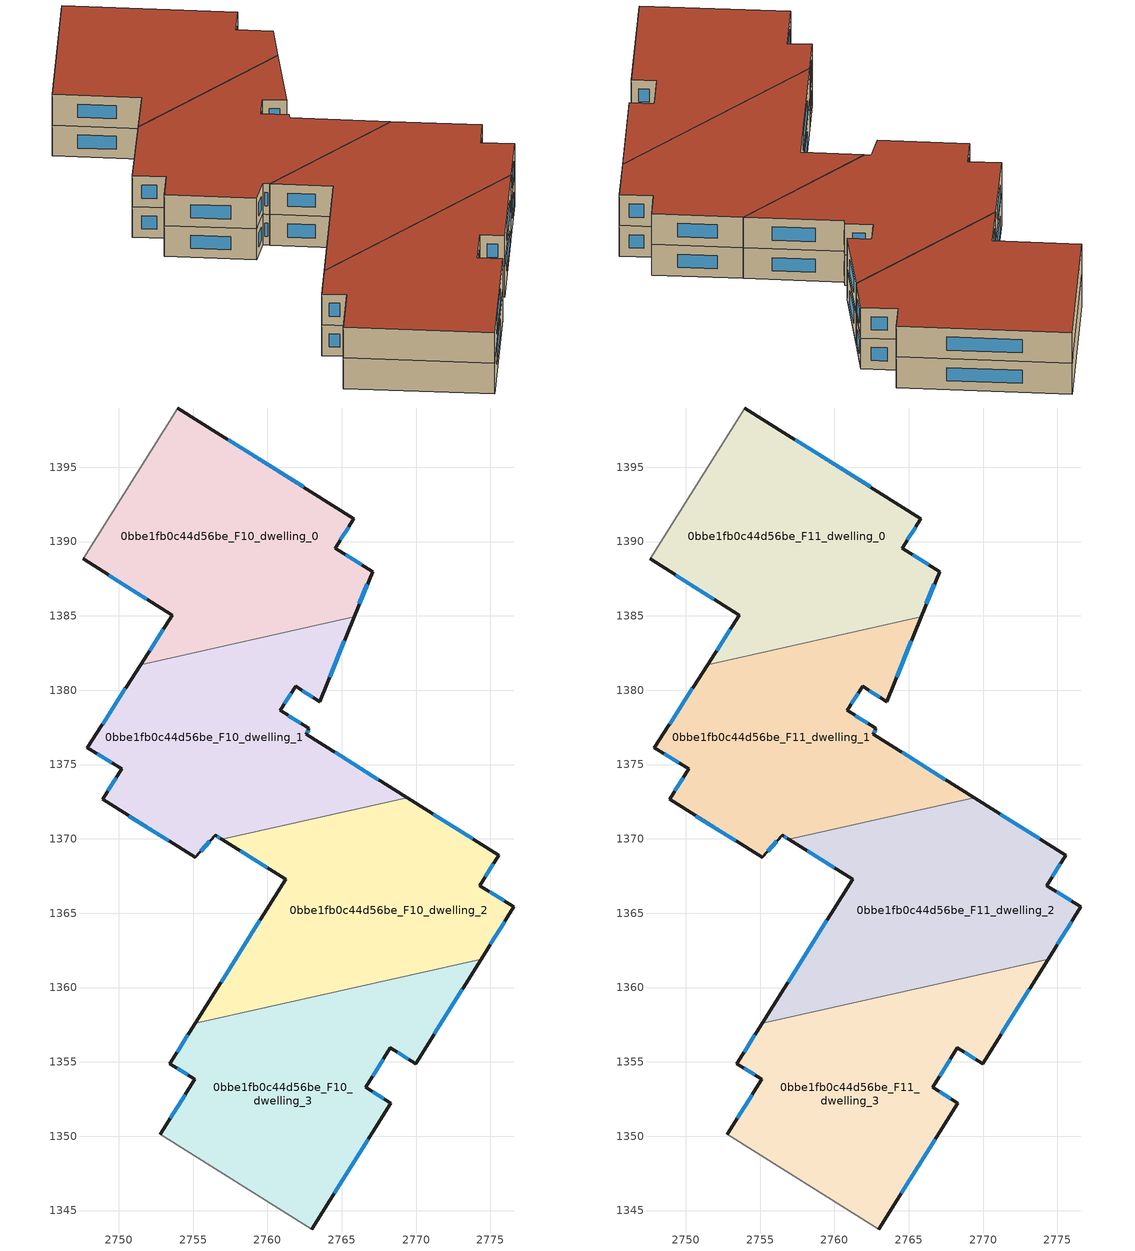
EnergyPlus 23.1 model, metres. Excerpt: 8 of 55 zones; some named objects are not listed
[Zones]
0bbe1fb0c44d56be_F10_dwelling_0
 floor to 0bbe1fb0c44d56be_F9_dwelling_0 (EU_floor_Construction): 2765.82,1391.55 2764.56,1389.54 2767.07,1387.99 2765.84,1384.94 2751.48,1381.72 2753.6,1385.03 2747.6,1388.83 2753.97,1398.98 z30
 wall outside (EU_wall_Construction): 2765.84,1384.94 2767.07,1387.99 2764.56,1389.54 2765.82,1391.55 2753.97,1398.98 / 2747.6,1388.83 2753.6,1385.03 2751.48,1381.72 z30:33
 wall to 0bbe1fb0c44d56be_F10_dwelling_1 (EU_wall_Construction): 2751.48,1381.72 2765.84,1384.94 z30:33
 wall adiabatic (EU_wall_Construction): 2753.97,1398.98 2747.6,1388.83 z30:33
 window (EU_Window_Construction): 2762.44,1393.67 2757.36,1396.86 / 2764.92,1390.12 2765.46,1390.98 / 2766.36,1388.43 2765.28,1389.1 / 2766.19,1385.81 2766.72,1387.12 / 2753,1384.09 2752.09,1382.67 / 2749.32,1387.74 2751.89,1386.12 z30.86:32.14
0bbe1fb0c44d56be_F10_dwelling_1
 floor to 0bbe1fb0c44d56be_F9_dwelling_1 (EU_floor_Construction): 2765.84,1384.94 2763.53,1379.24 2761.9,1380.26 2760.85,1378.64 2762.79,1377.43 2762.62,1377.03 2769.41,1372.78 2756.94,1369.98 2756.5,1370.25 2755.14,1368.75 2748.91,1372.66 2750.2,1374.7 2747.89,1376.12 2751.48,1381.72 z30
 wall outside (EU_wall_Construction): 2751.48,1381.72 2747.89,1376.12 2750.2,1374.7 2748.91,1372.66 2755.14,1368.75 2756.5,1370.25 2756.94,1369.98 / 2769.41,1372.78 2762.62,1377.03 2762.79,1377.43 2760.85,1378.64 2761.9,1380.26 2763.53,1379.24 2765.84,1384.94 z30:33
 wall to 0bbe1fb0c44d56be_F10_dwelling_2 (EU_wall_Construction): 2756.94,1369.98 2769.41,1372.78 z30:33
 window (EU_Window_Construction): 2748.55,1375.71 2749.54,1375.11 / 2750.45,1380.12 2748.91,1377.72 / 2764.19,1380.87 2765.18,1383.31 / 2762.36,1379.97 2763.06,1379.53 / 2761.15,1379.1 2761.6,1379.8 / 2762.23,1377.78 2761.4,1378.3 / 2762.67,1377.15 2762.74,1377.32 / 2767.47,1373.99 2764.56,1375.82 / 2756.62,1370.18 2756.81,1370.06 / 2755.52,1369.18 2756.11,1369.82 / 2750.69,1371.54 2753.36,1369.86 / 2749.83,1374.12 2749.28,1373.24 z30.86:32.14
0bbe1fb0c44d56be_F10_dwelling_2
 floor to 0bbe1fb0c44d56be_F9_dwelling_2 (EU_floor_Construction): 2775.57,1368.91 2774.28,1366.86 2776.59,1365.44 2774.38,1361.91 2755.15,1357.6 2761.22,1367.28 2756.94,1369.98 2769.41,1372.78 z30
 wall outside (EU_wall_Construction): 2774.38,1361.91 2776.59,1365.44 2774.28,1366.86 2775.57,1368.91 2769.41,1372.78 / 2756.94,1369.98 2761.22,1367.28 2755.15,1357.6 z30:33
 wall to 0bbe1fb0c44d56be_F10_dwelling_3 (EU_wall_Construction): 2755.15,1357.6 2774.38,1361.91 z30:33
 window (EU_Window_Construction): 2773.81,1370.01 2771.17,1371.67 / 2774.65,1367.44 2775.2,1368.32 / 2775.93,1365.84 2774.94,1366.45 / 2775.01,1362.92 2775.96,1364.43 / 2759.49,1364.51 2756.88,1360.36 / 2758.16,1369.21 2760,1368.05 z30.86:32.14
0bbe1fb0c44d56be_F10_dwelling_3
 floor to 0bbe1fb0c44d56be_F9_dwelling_3 (EU_floor_Construction): 2774.38,1361.91 2769.97,1354.88 2768.28,1355.94 2766.62,1353.29 2768.29,1352.22 2762.99,1343.76 2752.81,1350.14 2755.13,1353.84 2753.44,1354.88 2755.15,1357.6 z30
 wall outside (EU_wall_Construction): 2762.99,1343.76 2768.29,1352.22 2766.62,1353.29 2768.28,1355.94 2769.97,1354.88 2774.38,1361.91 / 2755.15,1357.6 2753.44,1354.88 2755.13,1353.84 2752.81,1350.14 z30:33
 wall adiabatic (EU_wall_Construction): 2752.81,1350.14 2762.99,1343.76 z30:33
 window (EU_Window_Construction): 2771.23,1356.89 2773.12,1359.9 / 2768.76,1355.64 2769.49,1355.19 / 2767.1,1354.05 2767.81,1355.18 / 2767.82,1352.53 2767.1,1352.99 / 2764.5,1346.18 2766.78,1349.8 / 2754.47,1352.79 2753.47,1351.2 / 2753.93,1354.59 2754.65,1354.14 / 2754.66,1356.82 2753.93,1355.66 z30.86:32.14
0bbe1fb0c44d56be_F11_dwelling_0
 floor to 0bbe1fb0c44d56be_F10_dwelling_0 (EU_floor_Construction): 2765.82,1391.55 2764.56,1389.54 2767.07,1387.99 2765.84,1384.94 2751.48,1381.72 2753.6,1385.03 2747.6,1388.83 2753.97,1398.98 z33
 wall outside (EU_wall_Construction): 2765.84,1384.94 2767.07,1387.99 2764.56,1389.54 2765.82,1391.55 2753.97,1398.98 / 2747.6,1388.83 2753.6,1385.03 2751.48,1381.72 z33:36
 wall to 0bbe1fb0c44d56be_F11_dwelling_1 (EU_wall_Construction): 2751.48,1381.72 2765.84,1384.94 z33:36
 wall adiabatic (EU_wall_Construction): 2753.97,1398.98 2747.6,1388.83 z33:36
 window (EU_Window_Construction): 2762.44,1393.67 2757.36,1396.86 / 2764.92,1390.12 2765.46,1390.98 / 2766.36,1388.43 2765.28,1389.1 / 2766.19,1385.81 2766.72,1387.12 / 2753,1384.09 2752.09,1382.67 / 2749.32,1387.74 2751.89,1386.12 z33.86:35.14
 roof outside (EU_roof_Construction): 2765.84,1384.94 2767.07,1387.99 2764.56,1389.54 2765.82,1391.55 2753.97,1398.98 2747.6,1388.83 2753.6,1385.03 2751.48,1381.72 z36
0bbe1fb0c44d56be_F11_dwelling_1
 floor to 0bbe1fb0c44d56be_F10_dwelling_1 (EU_floor_Construction): 2765.84,1384.94 2763.53,1379.24 2761.9,1380.26 2760.85,1378.64 2762.79,1377.43 2762.62,1377.03 2769.41,1372.78 2756.94,1369.98 2756.5,1370.25 2755.14,1368.75 2748.91,1372.66 2750.2,1374.7 2747.89,1376.12 2751.48,1381.72 z33
 wall outside (EU_wall_Construction): 2751.48,1381.72 2747.89,1376.12 2750.2,1374.7 2748.91,1372.66 2755.14,1368.75 2756.5,1370.25 2756.94,1369.98 / 2769.41,1372.78 2762.62,1377.03 2762.79,1377.43 2760.85,1378.64 2761.9,1380.26 2763.53,1379.24 2765.84,1384.94 z33:36
 wall to 0bbe1fb0c44d56be_F11_dwelling_2 (EU_wall_Construction): 2756.94,1369.98 2769.41,1372.78 z33:36
 window (EU_Window_Construction): 2748.55,1375.71 2749.54,1375.11 / 2750.45,1380.12 2748.91,1377.72 / 2764.19,1380.87 2765.18,1383.31 / 2762.36,1379.97 2763.06,1379.53 / 2761.15,1379.1 2761.6,1379.8 / 2762.23,1377.78 2761.4,1378.3 / 2762.67,1377.15 2762.74,1377.32 / 2767.47,1373.99 2764.56,1375.82 / 2756.62,1370.18 2756.81,1370.06 / 2755.52,1369.18 2756.11,1369.82 / 2750.69,1371.54 2753.36,1369.86 / 2749.83,1374.12 2749.28,1373.24 z33.86:35.14
 roof outside (EU_roof_Construction): 2769.41,1372.78 2762.62,1377.03 2762.79,1377.43 2760.85,1378.64 2761.9,1380.26 2763.53,1379.24 2765.84,1384.94 2751.48,1381.72 2747.89,1376.12 2750.2,1374.7 2748.91,1372.66 2755.14,1368.75 2756.5,1370.25 2756.94,1369.98 z36
0bbe1fb0c44d56be_F11_dwelling_2
 floor to 0bbe1fb0c44d56be_F10_dwelling_2 (EU_floor_Construction): 2775.57,1368.91 2774.28,1366.86 2776.59,1365.44 2774.38,1361.91 2755.15,1357.6 2761.22,1367.28 2756.94,1369.98 2769.41,1372.78 z33
 wall outside (EU_wall_Construction): 2774.38,1361.91 2776.59,1365.44 2774.28,1366.86 2775.57,1368.91 2769.41,1372.78 / 2756.94,1369.98 2761.22,1367.28 2755.15,1357.6 z33:36
 wall to 0bbe1fb0c44d56be_F11_dwelling_3 (EU_wall_Construction): 2755.15,1357.6 2774.38,1361.91 z33:36
 window (EU_Window_Construction): 2773.81,1370.01 2771.17,1371.67 / 2774.65,1367.44 2775.2,1368.32 / 2775.93,1365.84 2774.94,1366.45 / 2775.01,1362.92 2775.96,1364.43 / 2759.49,1364.51 2756.88,1360.36 / 2758.16,1369.21 2760,1368.05 z33.86:35.14
 roof outside (EU_roof_Construction): 2774.38,1361.91 2776.59,1365.44 2774.28,1366.86 2775.57,1368.91 2769.41,1372.78 2756.94,1369.98 2761.22,1367.28 2755.15,1357.6 z36
0bbe1fb0c44d56be_F11_dwelling_3
 floor to 0bbe1fb0c44d56be_F10_dwelling_3 (EU_floor_Construction): 2774.38,1361.91 2769.97,1354.88 2768.28,1355.94 2766.62,1353.29 2768.29,1352.22 2762.99,1343.76 2752.81,1350.14 2755.13,1353.84 2753.44,1354.88 2755.15,1357.6 z33
 wall outside (EU_wall_Construction): 2762.99,1343.76 2768.29,1352.22 2766.62,1353.29 2768.28,1355.94 2769.97,1354.88 2774.38,1361.91 / 2755.15,1357.6 2753.44,1354.88 2755.13,1353.84 2752.81,1350.14 z33:36
 wall adiabatic (EU_wall_Construction): 2752.81,1350.14 2762.99,1343.76 z33:36
 window (EU_Window_Construction): 2771.23,1356.89 2773.12,1359.9 / 2768.76,1355.64 2769.49,1355.19 / 2767.1,1354.05 2767.81,1355.18 / 2767.82,1352.53 2767.1,1352.99 / 2764.5,1346.18 2766.78,1349.8 / 2754.47,1352.79 2753.47,1351.2 / 2753.93,1354.59 2754.65,1354.14 / 2754.66,1356.82 2753.93,1355.66 z33.86:35.14
 roof outside (EU_roof_Construction): 2768.29,1352.22 2766.62,1353.29 2768.28,1355.94 2769.97,1354.88 2774.38,1361.91 2755.15,1357.6 2753.44,1354.88 2755.13,1353.84 2752.81,1350.14 2762.99,1343.76 z36
[Building]
EU S2 Campaign: North Axis=0; Terrain=City; Solar Distribution=FullExterior
[Site:Location]
Helsinki-Vantaa.AP: Latitude=60.317; Longitude=24.963; Time Zone=2; Elevation=54.6
[SizingPeriod:WeatherFileDays]
AnnualSizingPeriod: Begin Month=1; Begin Day of Month=1; End Month=12; End Day of Month=31; Day of Week for Start Day=Monday; Use Weather File Daylight Saving Period=No; Use Weather File Rain and Snow Indicators=No
[MATERIAL]
EU_InternalMass_Material: Roughness=MediumRough; Thickness=0.1; Conductivity=1; Density=1800; Specific Heat=900; Thermal Absorptance=0.9; Solar Absorptance=0.7; Visible Absorptance=0.7
[MATERIAL:NOMASS] Roughness=MediumRough; Thermal Absorptance=0.9; Solar Absorptance=0.7; Visible Absorptance=0.7
Name | Thermal Resistance
EU_wall_NoMass | 5.91765
EU_roof_NoMass | 11.1778
EU_floor_NoMass | 6.2875
[WINDOWMATERIAL:SIMPLEGLAZINGSYSTEM]
EU_Window_SimpleGlazing: UFactor=0.994035; Solar Heat Gain Coefficient=0.7; Visible Transmittance=0.7
[CONSTRUCTION]
EU_wall_Construction: EU_wall_NoMass
EU_roof_Construction: EU_roof_NoMass
EU_floor_Construction: EU_floor_NoMass
EU_Window_Construction: EU_Window_SimpleGlazing
EU_InternalMass_Construction: EU_InternalMass_Material
[ZONE] Type=1; Multiplier=1; Ceiling Height=autocalculate; Floor Area=autocalculate; Part of Total Floor Area=Yes
Name | Volume
0bbe1fb0c44d56be_F10_dwelling_0; 0bbe1fb0c44d56be_F11_dwelling_0 | 563.849
0bbe1fb0c44d56be_F10_dwelling_1; 0bbe1fb0c44d56be_F11_dwelling_1 | 566.213
0bbe1fb0c44d56be_F10_dwelling_2; 0bbe1fb0c44d56be_F11_dwelling_2 | 561.518
0bbe1fb0c44d56be_F10_dwelling_3; 0bbe1fb0c44d56be_F11_dwelling_3 | 563.807
[INTERNALMASS] Construction=EU_InternalMass_Construction
Name | Zone or ZoneList | Surface Area
0bbe1fb0c44d56be_F10_dwelling_0_EU_InternalMass | 0bbe1fb0c44d56be_F10_dwelling_0 | 187.949
0bbe1fb0c44d56be_F10_dwelling_1_EU_InternalMass | 0bbe1fb0c44d56be_F10_dwelling_1 | 188.736
0bbe1fb0c44d56be_F10_dwelling_2_EU_InternalMass | 0bbe1fb0c44d56be_F10_dwelling_2 | 187.173
0bbe1fb0c44d56be_F10_dwelling_3_EU_InternalMass | 0bbe1fb0c44d56be_F10_dwelling_3 | 187.936
0bbe1fb0c44d56be_F11_dwelling_0_EU_InternalMass | 0bbe1fb0c44d56be_F11_dwelling_0 | 187.949
0bbe1fb0c44d56be_F11_dwelling_1_EU_InternalMass | 0bbe1fb0c44d56be_F11_dwelling_1 | 188.736
0bbe1fb0c44d56be_F11_dwelling_2_EU_InternalMass | 0bbe1fb0c44d56be_F11_dwelling_2 | 187.173
0bbe1fb0c44d56be_F11_dwelling_3_EU_InternalMass | 0bbe1fb0c44d56be_F11_dwelling_3 | 187.936
[OTHEREQUIPMENT] Fuel Type=Electricity; Design Level Calculation Method=Watts/Area; Power per Zone Floor Area=1; Fraction Latent=0; Fraction Radiant=0; Fraction Lost=0; Carbon Dioxide Generation Rate=0; EndUse Subcategory=EU_Step8_InternalGains
Name | Zone or ZoneList or Space or SpaceList | Schedule
EU_Step8_InternalGain_0bbe1fb0c44d56be_F10_dwelling_0_f000 | 0bbe1fb0c44d56be_F10_dwelling_0 | EU_Step8_GainSchedule_0bbe1fb0c44d56be_F10_dwelling_0_f000
EU_Step8_InternalGain_0bbe1fb0c44d56be_F10_dwelling_1_f000 | 0bbe1fb0c44d56be_F10_dwelling_1 | EU_Step8_GainSchedule_0bbe1fb0c44d56be_F10_dwelling_1_f000
EU_Step8_InternalGain_0bbe1fb0c44d56be_F10_dwelling_2_f000 | 0bbe1fb0c44d56be_F10_dwelling_2 | EU_Step8_GainSchedule_0bbe1fb0c44d56be_F10_dwelling_2_f000
EU_Step8_InternalGain_0bbe1fb0c44d56be_F10_dwelling_3_f000 | 0bbe1fb0c44d56be_F10_dwelling_3 | EU_Step8_GainSchedule_0bbe1fb0c44d56be_F10_dwelling_3_f000
EU_Step8_InternalGain_0bbe1fb0c44d56be_F11_dwelling_0_f000 | 0bbe1fb0c44d56be_F11_dwelling_0 | EU_Step8_GainSchedule_0bbe1fb0c44d56be_F11_dwelling_0_f000
EU_Step8_InternalGain_0bbe1fb0c44d56be_F11_dwelling_1_f000 | 0bbe1fb0c44d56be_F11_dwelling_1 | EU_Step8_GainSchedule_0bbe1fb0c44d56be_F11_dwelling_1_f000
EU_Step8_InternalGain_0bbe1fb0c44d56be_F11_dwelling_2_f000 | 0bbe1fb0c44d56be_F11_dwelling_2 | EU_Step8_GainSchedule_0bbe1fb0c44d56be_F11_dwelling_2_f000
EU_Step8_InternalGain_0bbe1fb0c44d56be_F11_dwelling_3_f000 | 0bbe1fb0c44d56be_F11_dwelling_3 | EU_Step8_GainSchedule_0bbe1fb0c44d56be_F11_dwelling_3_f000
[ZONEVENTILATION:DESIGNFLOWRATE] Schedule=EU_AlwaysOn; Design Flow Rate Calculation Method=AirChanges/Hour; Air Changes per Hour=0.596421; Ventilation Type=Natural; Fan Pressure Rise=0; Fan Total Efficiency=1; Constant Term Coefficient=1; Temperature Term Coefficient=0; Velocity Term Coefficient=0; Velocity Squared Term Coefficient=0; Minimum Indoor Temperature=-100; Maximum Indoor Temperature=100; Delta Temperature=-100; Minimum Outdoor Temperature=-100; Maximum Outdoor Temperature=100; Maximum Wind Speed=40
Name | Zone or ZoneList or Space or SpaceList
EU_ConstantAir_0bbe1fb0c44d56be_F10_dwelling_0 | 0bbe1fb0c44d56be_F10_dwelling_0
EU_ConstantAir_0bbe1fb0c44d56be_F10_dwelling_1 | 0bbe1fb0c44d56be_F10_dwelling_1
EU_ConstantAir_0bbe1fb0c44d56be_F10_dwelling_2 | 0bbe1fb0c44d56be_F10_dwelling_2
EU_ConstantAir_0bbe1fb0c44d56be_F10_dwelling_3 | 0bbe1fb0c44d56be_F10_dwelling_3
EU_ConstantAir_0bbe1fb0c44d56be_F11_dwelling_0 | 0bbe1fb0c44d56be_F11_dwelling_0
EU_ConstantAir_0bbe1fb0c44d56be_F11_dwelling_1 | 0bbe1fb0c44d56be_F11_dwelling_1
EU_ConstantAir_0bbe1fb0c44d56be_F11_dwelling_2 | 0bbe1fb0c44d56be_F11_dwelling_2
EU_ConstantAir_0bbe1fb0c44d56be_F11_dwelling_3 | 0bbe1fb0c44d56be_F11_dwelling_3
[HVACTEMPLATE:ZONE:IDEALLOADSAIRSYSTEM] System Availability Schedule=EU_AlwaysOn; Maximum Heating Supply Air Temperature=50; Minimum Cooling Supply Air Temperature=13; Maximum Heating Supply Air Humidity Ratio=0.0156; Minimum Cooling Supply Air Humidity Ratio=0.0077; Heating Limit=NoLimit; Cooling Limit=NoLimit; Heating Availability Schedule=EU_AlwaysOn; Cooling Availability Schedule=EU_CoolingOff; Dehumidification Control Type=ConstantSensibleHeatRatio; Cooling Sensible Heat Ratio=0.7; Dehumidification Setpoint=60; Humidification Control Type=None; Humidification Setpoint=30; Outdoor Air Method=None; Outdoor Air Flow Rate per Person=0.00944; Outdoor Air Flow Rate per Zone Floor Area=0; Outdoor Air Flow Rate per Zone=0; Demand Controlled Ventilation Type=None; Outdoor Air Economizer Type=NoEconomizer; Heat Recovery Type=None; Sensible Heat Recovery Effectiveness=0.7; Latent Heat Recovery Effectiveness=0.65
Name | Template Thermostat
0bbe1fb0c44d56be_F10_dwelling_0 | EU_HeatOnly_0bbe1fb0c44d56be_F10_dwelling_0
0bbe1fb0c44d56be_F10_dwelling_1 | EU_HeatOnly_0bbe1fb0c44d56be_F10_dwelling_1
0bbe1fb0c44d56be_F10_dwelling_2 | EU_HeatOnly_0bbe1fb0c44d56be_F10_dwelling_2
0bbe1fb0c44d56be_F10_dwelling_3 | EU_HeatOnly_0bbe1fb0c44d56be_F10_dwelling_3
0bbe1fb0c44d56be_F11_dwelling_0 | EU_HeatOnly_0bbe1fb0c44d56be_F11_dwelling_0
0bbe1fb0c44d56be_F11_dwelling_1 | EU_HeatOnly_0bbe1fb0c44d56be_F11_dwelling_1
0bbe1fb0c44d56be_F11_dwelling_2 | EU_HeatOnly_0bbe1fb0c44d56be_F11_dwelling_2
0bbe1fb0c44d56be_F11_dwelling_3 | EU_HeatOnly_0bbe1fb0c44d56be_F11_dwelling_3
[SIZING:ZONE] Zone Cooling Design Supply Air Temperature Input Method=SupplyAirTemperature; Zone Cooling Design Supply Air Temperature=13; Zone Heating Design Supply Air Temperature Input Method=SupplyAirTemperature; Zone Heating Design Supply Air Temperature=50; Zone Cooling Design Supply Air Humidity Ratio=0.008; Zone Heating Design Supply Air Humidity Ratio=0.008; Cooling Design Air Flow Method=DesignDay; Cooling Design Air Flow Rate=0; Cooling Minimum Air Flow per Zone Floor Area=0.000762; Cooling Minimum Air Flow=0; Cooling Minimum Air Flow Fraction=0.2; Heating Design Air Flow Method=DesignDay; Heating Design Air Flow Rate=0; Heating Maximum Air Flow per Zone Floor Area=0.002032; Heating Maximum Air Flow=0.141576; Heating Maximum Air Flow Fraction=0.3; Account for Dedicated Outdoor Air System=No; Dedicated Outdoor Air System Control Strategy=NeutralSupplyAir; Dedicated Outdoor Air Low Setpoint Temperature for Design=autosize; Dedicated Outdoor Air High Setpoint Temperature for Design=autosize; Zone Load Sizing Method=Sensible Load Only No Latent Load; Zone Latent Cooling Design Supply Air Humidity Ratio Input Method=HumidityRatioDifference; Zone Cooling Design Supply Air Humidity Ratio Difference=0.005; Zone Latent Heating Design Supply Air Humidity Ratio Input Method=HumidityRatioDifference; Zone Humidification Design Supply Air Humidity Ratio Difference=0.005
0bbe1fb0c44d56be_F10_dwelling_0; 0bbe1fb0c44d56be_F10_dwelling_1; 0bbe1fb0c44d56be_F10_dwelling_2; 0bbe1fb0c44d56be_F10_dwelling_3; 0bbe1fb0c44d56be_F11_dwelling_0; 0bbe1fb0c44d56be_F11_dwelling_1; 0bbe1fb0c44d56be_F11_dwelling_2; 0bbe1fb0c44d56be_F11_dwelling_3
[SCHEDULE:CONSTANT]
Name | Hourly Value
EU_AlwaysOn | 1
EU_CoolingOff | 0
[SCHEDULE:FILE] Column Number=1; Rows to Skip at Top=0; Number of Hours of Data=8760; Column Separator=Comma; Interpolate to Timestep=No; Minutes per Item=60; Adjust Schedule for Daylight Savings=Yes
Name | File
EU_Step8_GainSchedule_0bbe1fb0c44d56be_F10_dwelling_0_f000 | ../../schedules/0bbe1fb0c44d56be/0bbe1fb0c44d56be_F10_dwelling_0_f000_gain.csv
EU_Step8_GainSchedule_0bbe1fb0c44d56be_F10_dwelling_1_f000 | ../../schedules/0bbe1fb0c44d56be/0bbe1fb0c44d56be_F10_dwelling_1_f000_gain.csv
EU_Step8_GainSchedule_0bbe1fb0c44d56be_F10_dwelling_2_f000 | ../../schedules/0bbe1fb0c44d56be/0bbe1fb0c44d56be_F10_dwelling_2_f000_gain.csv
EU_Step8_GainSchedule_0bbe1fb0c44d56be_F10_dwelling_3_f000 | ../../schedules/0bbe1fb0c44d56be/0bbe1fb0c44d56be_F10_dwelling_3_f000_gain.csv
EU_Step8_GainSchedule_0bbe1fb0c44d56be_F11_dwelling_0_f000 | ../../schedules/0bbe1fb0c44d56be/0bbe1fb0c44d56be_F11_dwelling_0_f000_gain.csv
EU_Step8_GainSchedule_0bbe1fb0c44d56be_F11_dwelling_1_f000 | ../../schedules/0bbe1fb0c44d56be/0bbe1fb0c44d56be_F11_dwelling_1_f000_gain.csv
EU_Step8_GainSchedule_0bbe1fb0c44d56be_F11_dwelling_2_f000 | ../../schedules/0bbe1fb0c44d56be/0bbe1fb0c44d56be_F11_dwelling_2_f000_gain.csv
EU_Step8_GainSchedule_0bbe1fb0c44d56be_F11_dwelling_3_f000 | ../../schedules/0bbe1fb0c44d56be/0bbe1fb0c44d56be_F11_dwelling_3_f000_gain.csv
